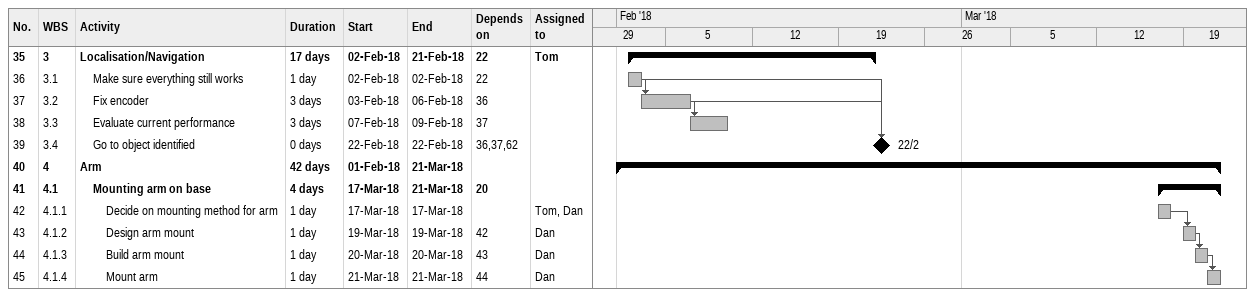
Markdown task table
| ID | WBS | Task | Duration | Start | Finish | Predecessors | Resources |
|---|---|---|---|---|---|---|---|
| 35 | 3 | **Localisation/Navigation** | 17d | 2018-02-02 | 2018-02-21 | 22 | Tom |
| 36 | 3.1 | Make sure everything still works | 1d | 2018-02-02 | 2018-02-02 | 22 |  |
| 37 | 3.2 | Fix encoder | 3d | 2018-02-03 | 2018-02-06 | 36 |  |
| 38 | 3.3 | Evaluate current performance | 3d | 2018-02-07 | 2018-02-09 | 37 |  |
| 39 | 3.4 | Go to object identified | 0d | 2018-02-22 | 2018-02-22 | 36, 37, 62 |  |
| 40 | 4 | **Arm** | 42d | 2018-02-01 | 2018-03-21 |  |  |
| 41 | 4.1 | **Mounting arm on base** | 4d | 2018-03-17 | 2018-03-21 | 20 |  |
| 42 | 4.1.1 | Decide on mounting method for arm | 1d | 2018-03-17 | 2018-03-17 |  | Tom, Dan |
| 43 | 4.1.2 | Design arm mount | 1d | 2018-03-19 | 2018-03-19 | 42 | Dan |
| 44 | 4.1.3 | Build arm mount | 1d | 2018-03-20 | 2018-03-20 | 43 | Dan |
| 45 | 4.1.4 | Mount arm | 1d | 2018-03-21 | 2018-03-21 | 44 | Dan |
